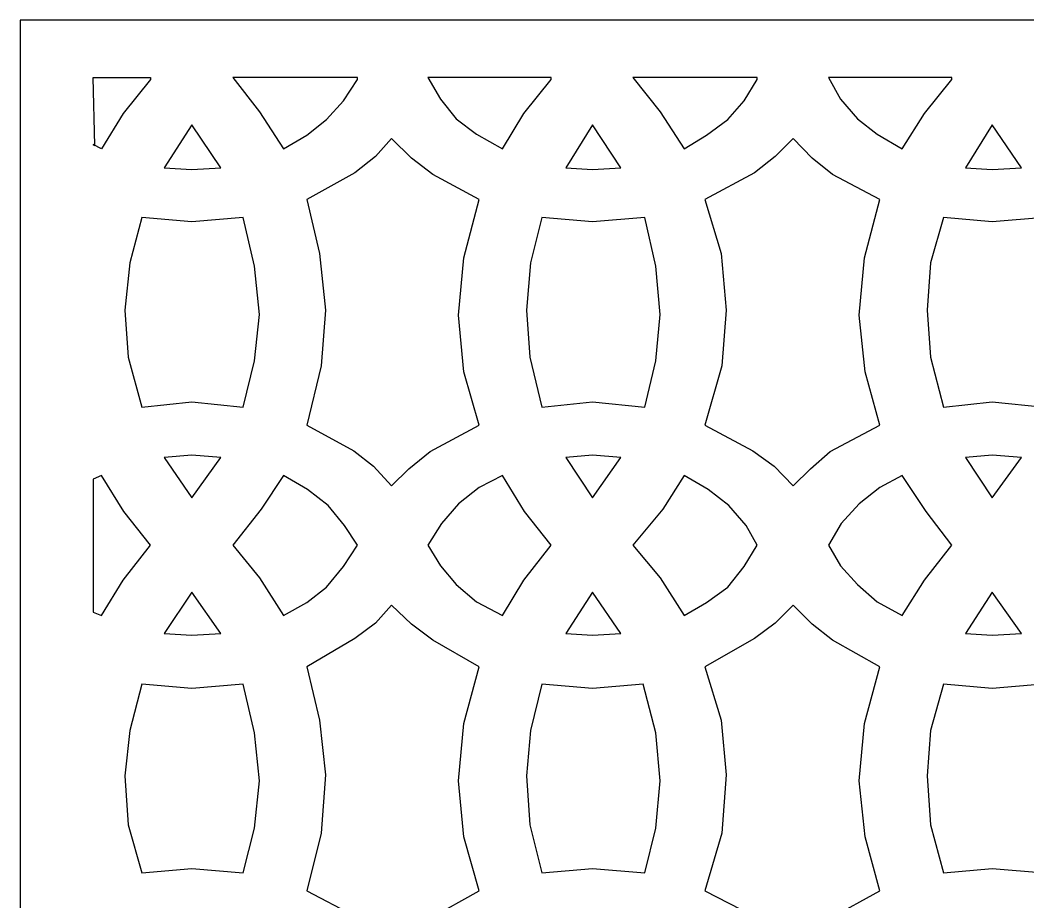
# Model space of a CAD drawing. Header units: centimetres. Extents: x -16.93 to -8.01, y 0.09 to 9.
# Drawn here: x -16.925 to -12.393, y 5.034 to 9.001 of the extents above; entities that cross this region are included whole.
import ezdxf

# ---------------------------------------------------------------- set-up
doc = ezdxf.new("R2010")
doc.units = ezdxf.units.CM
doc.header["$MEASUREMENT"] = 0
doc.layers.add('layer 1', color=7, linetype='Continuous')

msp = doc.modelspace()

# ---------------------------------------------------------------- linework, layer by layer
at = {"layer": 'layer 1', "color": 250}
for points, knots in [([(-16.92524, 9.00076), (-16.92524, 9.00076), (-8.00766, 9.00076), (-8.00766, 9.00076), (-8.00766, 9.00076), (-8.00766, 9.00076), (-8.00766, 0.08705), (-8.00766, 0.08705), (-8.00766, 0.08705), (-8.00766, 0.08705), (-16.92524, 0.08705), (-16.92524, 0.08705), (-16.92524, 0.08705), (-16.92524, 0.08705), (-16.92524, 9.00076), (-16.92524, 9.00076)], [0, 0, 0, 0, 0.2, 0.2, 0.2, 0.2, 0.4, 0.4, 0.4, 0.4, 0.6, 0.6, 0.6, 0.6, 1, 1, 1, 1]), ([(-16.59724, 8.44125), (-16.59724, 8.44125), (-16.55866, 8.42195), (-16.55866, 8.42195), (-16.55866, 8.42195), (-16.55866, 8.42195), (-16.46218, 8.58016), (-16.46218, 8.58016), (-16.46218, 8.58016), (-16.46218, 8.58016), (-16.33871, 8.73451), (-16.33871, 8.73451), (-16.33871, 8.73451), (-16.33871, 8.73451), (-16.33871, 8.74223), (-16.33871, 8.74223), (-16.33871, 8.74223), (-16.33871, 8.74223), (-16.59724, 8.74223), (-16.59724, 8.74223), (-16.59724, 8.74223), (-16.59724, 8.74223), (-16.58953, 8.43739), (-16.58953, 8.43739), (-16.58953, 8.43739), (-16.58953, 8.43739), (-16.59724, 8.44125), (-16.59724, 8.44125)], [0, 0, 0, 0, 0.125, 0.125, 0.125, 0.125, 0.25, 0.25, 0.25, 0.25, 0.375, 0.375, 0.375, 0.375, 0.5, 0.5, 0.5, 0.5, 0.625, 0.625, 0.625, 0.625, 0.75, 0.75, 0.75, 0.75, 1, 1, 1, 1]), ([(-15.40874, 8.74223), (-15.40874, 8.74223), (-15.40874, 8.73451), (-15.40874, 8.73451), (-15.40874, 8.73451), (-15.40874, 8.73451), (-15.47049, 8.63804), (-15.47049, 8.63804), (-15.47049, 8.63804), (-15.47049, 8.63804), (-15.54766, 8.55315), (-15.54766, 8.55315), (-15.54766, 8.55315), (-15.54766, 8.55315), (-15.63641, 8.4837), (-15.63641, 8.4837), (-15.63641, 8.4837), (-15.63641, 8.4837), (-15.7406, 8.42195), (-15.7406, 8.42195), (-15.7406, 8.42195), (-15.7406, 8.42195), (-15.84864, 8.58788), (-15.84864, 8.58788), (-15.84864, 8.58788), (-15.84864, 8.58788), (-15.96827, 8.74223), (-15.96827, 8.74223), (-15.96827, 8.74223), (-15.96827, 8.74223), (-15.96827, 8.74223), (-15.96827, 8.74223), (-15.96827, 8.74223), (-15.96827, 8.74223), (-15.40874, 8.74223), (-15.40874, 8.74223)], [0, 0, 0, 0, 0.1, 0.1, 0.1, 0.1, 0.2, 0.2, 0.2, 0.2, 0.3, 0.3, 0.3, 0.3, 0.4, 0.4, 0.4, 0.4, 0.5, 0.5, 0.5, 0.5, 0.6, 0.6, 0.6, 0.6, 0.7, 0.7, 0.7, 0.7, 0.8, 0.8, 0.8, 0.8, 1, 1, 1, 1]), ([(-14.53667, 8.74223), (-14.53667, 8.74223), (-14.53667, 8.73451), (-14.53667, 8.73451), (-14.53667, 8.73451), (-14.53667, 8.73451), (-14.66015, 8.58016), (-14.66015, 8.58016), (-14.66015, 8.58016), (-14.66015, 8.58016), (-14.75662, 8.42195), (-14.75662, 8.42195), (-14.75662, 8.42195), (-14.75662, 8.42195), (-14.87238, 8.48755), (-14.87238, 8.48755), (-14.87238, 8.48755), (-14.87238, 8.48755), (-14.96499, 8.55701), (-14.96499, 8.55701), (-14.96499, 8.55701), (-14.96499, 8.55701), (-15.03445, 8.64576), (-15.03445, 8.64576), (-15.03445, 8.64576), (-15.03445, 8.64576), (-15.09233, 8.74223), (-15.09233, 8.74223), (-15.09233, 8.74223), (-15.09233, 8.74223), (-15.09233, 8.74223), (-15.09233, 8.74223), (-15.09233, 8.74223), (-15.09233, 8.74223), (-14.53667, 8.74223), (-14.53667, 8.74223)], [0, 0, 0, 0, 0.1, 0.1, 0.1, 0.1, 0.2, 0.2, 0.2, 0.2, 0.3, 0.3, 0.3, 0.3, 0.4, 0.4, 0.4, 0.4, 0.5, 0.5, 0.5, 0.5, 0.6, 0.6, 0.6, 0.6, 0.7, 0.7, 0.7, 0.7, 0.8, 0.8, 0.8, 0.8, 1, 1, 1, 1]), ([(-13.61057, 8.74223), (-13.61057, 8.74223), (-13.61057, 8.73451), (-13.61057, 8.73451), (-13.61057, 8.73451), (-13.61057, 8.73451), (-13.66845, 8.63804), (-13.66845, 8.63804), (-13.66845, 8.63804), (-13.66845, 8.63804), (-13.74177, 8.55315), (-13.74177, 8.55315), (-13.74177, 8.55315), (-13.74177, 8.55315), (-13.83823, 8.4837), (-13.83823, 8.4837), (-13.83823, 8.4837), (-13.83823, 8.4837), (-13.93856, 8.42195), (-13.93856, 8.42195), (-13.93856, 8.42195), (-13.93856, 8.42195), (-14.04661, 8.58788), (-14.04661, 8.58788), (-14.04661, 8.58788), (-14.04661, 8.58788), (-14.17009, 8.74223), (-14.17009, 8.74223), (-14.17009, 8.74223), (-14.17009, 8.74223), (-14.17009, 8.74223), (-14.17009, 8.74223), (-14.17009, 8.74223), (-14.17009, 8.74223), (-13.61057, 8.74223), (-13.61057, 8.74223)], [0, 0, 0, 0, 0.1, 0.1, 0.1, 0.1, 0.2, 0.2, 0.2, 0.2, 0.3, 0.3, 0.3, 0.3, 0.4, 0.4, 0.4, 0.4, 0.5, 0.5, 0.5, 0.5, 0.6, 0.6, 0.6, 0.6, 0.7, 0.7, 0.7, 0.7, 0.8, 0.8, 0.8, 0.8, 1, 1, 1, 1]), ([(-12.73464, 8.74223), (-12.73464, 8.74223), (-12.73464, 8.73451), (-12.73464, 8.73451), (-12.73464, 8.73451), (-12.73464, 8.73451), (-12.85811, 8.58016), (-12.85811, 8.58016), (-12.85811, 8.58016), (-12.85811, 8.58016), (-12.95844, 8.42195), (-12.95844, 8.42195), (-12.95844, 8.42195), (-12.95844, 8.42195), (-13.07034, 8.48755), (-13.07034, 8.48755), (-13.07034, 8.48755), (-13.07034, 8.48755), (-13.1591, 8.55701), (-13.1591, 8.55701), (-13.1591, 8.55701), (-13.1591, 8.55701), (-13.23627, 8.64576), (-13.23627, 8.64576), (-13.23627, 8.64576), (-13.23627, 8.64576), (-13.29029, 8.74223), (-13.29029, 8.74223), (-13.29029, 8.74223), (-13.29029, 8.74223), (-13.29029, 8.74223), (-13.29029, 8.74223), (-13.29029, 8.74223), (-13.29029, 8.74223), (-12.73464, 8.74223), (-12.73464, 8.74223)], [0, 0, 0, 0, 0.1, 0.1, 0.1, 0.1, 0.2, 0.2, 0.2, 0.2, 0.3, 0.3, 0.3, 0.3, 0.4, 0.4, 0.4, 0.4, 0.5, 0.5, 0.5, 0.5, 0.6, 0.6, 0.6, 0.6, 0.7, 0.7, 0.7, 0.7, 0.8, 0.8, 0.8, 0.8, 1, 1, 1, 1]), ([(-16.15349, 8.53), (-16.15349, 8.53), (-16.02229, 8.33706), (-16.02229, 8.33706), (-16.02229, 8.33706), (-16.02229, 8.33706), (-16.15349, 8.32934), (-16.15349, 8.32934), (-16.15349, 8.32934), (-16.15349, 8.32934), (-16.27696, 8.33706), (-16.27696, 8.33706), (-16.27696, 8.33706), (-16.27696, 8.33706), (-16.15349, 8.53), (-16.15349, 8.53)], [0, 0, 0, 0, 0.2, 0.2, 0.2, 0.2, 0.4, 0.4, 0.4, 0.4, 0.6, 0.6, 0.6, 0.6, 1, 1, 1, 1]), ([(-14.35145, 8.53), (-14.35145, 8.53), (-14.22411, 8.33706), (-14.22411, 8.33706), (-14.22411, 8.33706), (-14.22411, 8.33706), (-14.35145, 8.32934), (-14.35145, 8.32934), (-14.35145, 8.32934), (-14.35145, 8.32934), (-14.47107, 8.33706), (-14.47107, 8.33706), (-14.47107, 8.33706), (-14.47107, 8.33706), (-14.35145, 8.53), (-14.35145, 8.53)], [0, 0, 0, 0, 0.2, 0.2, 0.2, 0.2, 0.4, 0.4, 0.4, 0.4, 0.6, 0.6, 0.6, 0.6, 1, 1, 1, 1]), ([(-12.55327, 8.53), (-12.55327, 8.53), (-12.42207, 8.33706), (-12.42207, 8.33706), (-12.42207, 8.33706), (-12.42207, 8.33706), (-12.55327, 8.32934), (-12.55327, 8.32934), (-12.55327, 8.32934), (-12.55327, 8.32934), (-12.67289, 8.33706), (-12.67289, 8.33706), (-12.67289, 8.33706), (-12.67289, 8.33706), (-12.55327, 8.53), (-12.55327, 8.53)], [0, 0, 0, 0, 0.2, 0.2, 0.2, 0.2, 0.4, 0.4, 0.4, 0.4, 0.6, 0.6, 0.6, 0.6, 1, 1, 1, 1]), ([(-15.2544, 6.90546), (-15.2544, 6.90546), (-15.33543, 6.99422), (-15.33543, 6.99422), (-15.33543, 6.99422), (-15.33543, 6.99422), (-15.42418, 7.06369), (-15.42418, 7.06369), (-15.42418, 7.06369), (-15.42418, 7.06369), (-15.63641, 7.17943), (-15.63641, 7.17943), (-15.63641, 7.17943), (-15.63641, 7.17943), (-15.57082, 7.44569), (-15.57082, 7.44569), (-15.57082, 7.44569), (-15.57082, 7.44569), (-15.55152, 7.6965), (-15.55152, 7.6965), (-15.55152, 7.6965), (-15.55152, 7.6965), (-15.57853, 7.95118), (-15.57853, 7.95118), (-15.57853, 7.95118), (-15.57853, 7.95118), (-15.63641, 8.19429), (-15.63641, 8.19429), (-15.63641, 8.19429), (-15.63641, 8.19429), (-15.42032, 8.3139), (-15.42032, 8.3139), (-15.42032, 8.3139), (-15.42032, 8.3139), (-15.32771, 8.38722), (-15.32771, 8.38722), (-15.32771, 8.38722), (-15.32771, 8.38722), (-15.2544, 8.46826), (-15.2544, 8.46826), (-15.2544, 8.46826), (-15.2544, 8.46826), (-15.16565, 8.37951), (-15.16565, 8.37951), (-15.16565, 8.37951), (-15.16565, 8.37951), (-15.06918, 8.30619), (-15.06918, 8.30619), (-15.06918, 8.30619), (-15.06918, 8.30619), (-14.8608, 8.19429), (-14.8608, 8.19429), (-14.8608, 8.19429), (-14.8608, 8.19429), (-14.93026, 7.93189), (-14.93026, 7.93189), (-14.93026, 7.93189), (-14.93026, 7.93189), (-14.95342, 7.67336), (-14.95342, 7.67336), (-14.95342, 7.67336), (-14.95342, 7.67336), (-14.93026, 7.41868), (-14.93026, 7.41868), (-14.93026, 7.41868), (-14.93026, 7.41868), (-14.8608, 7.17943), (-14.8608, 7.17943), (-14.8608, 7.17943), (-14.8608, 7.17943), (-15.08075, 7.05982), (-15.08075, 7.05982), (-15.08075, 7.05982), (-15.08075, 7.05982), (-15.17722, 6.98264), (-15.17722, 6.98264), (-15.17722, 6.98264), (-15.17722, 6.98264), (-15.2544, 6.90546), (-15.2544, 6.90546)], [0, 0, 0, 0, 0.047619, 0.047619, 0.047619, 0.047619, 0.0952381, 0.0952381, 0.0952381, 0.0952381, 0.1428571, 0.1428571, 0.1428571, 0.1428571, 0.1904762, 0.1904762, 0.1904762, 0.1904762, 0.2380952, 0.2380952, 0.2380952, 0.2380952, 0.2857143, 0.2857143, 0.2857143, 0.2857143, 0.3333333, 0.3333333, 0.3333333, 0.3333333, 0.3809524, 0.3809524, 0.3809524, 0.3809524, 0.4285714, 0.4285714, 0.4285714, 0.4285714, 0.4761905, 0.4761905, 0.4761905, 0.4761905, 0.5238095, 0.5238095, 0.5238095, 0.5238095, 0.5714286, 0.5714286, 0.5714286, 0.5714286, 0.6190476, 0.6190476, 0.6190476, 0.6190476, 0.6666667, 0.6666667, 0.6666667, 0.6666667, 0.7142857, 0.7142857, 0.7142857, 0.7142857, 0.7619048, 0.7619048, 0.7619048, 0.7619048, 0.8095238, 0.8095238, 0.8095238, 0.8095238, 0.8571429, 0.8571429, 0.8571429, 0.8571429, 0.9047619, 0.9047619, 0.9047619, 0.9047619, 1, 1, 1, 1]), ([(-13.4485, 6.90546), (-13.4485, 6.90546), (-13.5334, 6.99422), (-13.5334, 6.99422), (-13.5334, 6.99422), (-13.5334, 6.99422), (-13.62986, 7.06369), (-13.62986, 7.06369), (-13.62986, 7.06369), (-13.62986, 7.06369), (-13.84595, 7.17943), (-13.84595, 7.17943), (-13.84595, 7.17943), (-13.84595, 7.17943), (-13.76878, 7.44569), (-13.76878, 7.44569), (-13.76878, 7.44569), (-13.76878, 7.44569), (-13.74949, 7.6965), (-13.74949, 7.6965), (-13.74949, 7.6965), (-13.74949, 7.6965), (-13.77264, 7.95118), (-13.77264, 7.95118), (-13.77264, 7.95118), (-13.77264, 7.95118), (-13.84595, 8.19429), (-13.84595, 8.19429), (-13.84595, 8.19429), (-13.84595, 8.19429), (-13.62214, 8.3139), (-13.62214, 8.3139), (-13.62214, 8.3139), (-13.62214, 8.3139), (-13.52954, 8.38722), (-13.52954, 8.38722), (-13.52954, 8.38722), (-13.52954, 8.38722), (-13.4485, 8.46826), (-13.4485, 8.46826), (-13.4485, 8.46826), (-13.4485, 8.46826), (-13.36361, 8.37951), (-13.36361, 8.37951), (-13.36361, 8.37951), (-13.36361, 8.37951), (-13.271, 8.30619), (-13.271, 8.30619), (-13.271, 8.30619), (-13.271, 8.30619), (-13.05877, 8.19429), (-13.05877, 8.19429), (-13.05877, 8.19429), (-13.05877, 8.19429), (-13.12823, 7.93189), (-13.12823, 7.93189), (-13.12823, 7.93189), (-13.12823, 7.93189), (-13.15138, 7.67336), (-13.15138, 7.67336), (-13.15138, 7.67336), (-13.15138, 7.67336), (-13.12437, 7.41868), (-13.12437, 7.41868), (-13.12437, 7.41868), (-13.12437, 7.41868), (-13.05877, 7.17943), (-13.05877, 7.17943), (-13.05877, 7.17943), (-13.05877, 7.17943), (-13.28258, 7.05982), (-13.28258, 7.05982), (-13.28258, 7.05982), (-13.28258, 7.05982), (-13.37133, 6.98264), (-13.37133, 6.98264), (-13.37133, 6.98264), (-13.37133, 6.98264), (-13.4485, 6.90546), (-13.4485, 6.90546)], [0, 0, 0, 0, 0.047619, 0.047619, 0.047619, 0.047619, 0.0952381, 0.0952381, 0.0952381, 0.0952381, 0.1428571, 0.1428571, 0.1428571, 0.1428571, 0.1904762, 0.1904762, 0.1904762, 0.1904762, 0.2380952, 0.2380952, 0.2380952, 0.2380952, 0.2857143, 0.2857143, 0.2857143, 0.2857143, 0.3333333, 0.3333333, 0.3333333, 0.3333333, 0.3809524, 0.3809524, 0.3809524, 0.3809524, 0.4285714, 0.4285714, 0.4285714, 0.4285714, 0.4761905, 0.4761905, 0.4761905, 0.4761905, 0.5238095, 0.5238095, 0.5238095, 0.5238095, 0.5714286, 0.5714286, 0.5714286, 0.5714286, 0.6190476, 0.6190476, 0.6190476, 0.6190476, 0.6666667, 0.6666667, 0.6666667, 0.6666667, 0.7142857, 0.7142857, 0.7142857, 0.7142857, 0.7619048, 0.7619048, 0.7619048, 0.7619048, 0.8095238, 0.8095238, 0.8095238, 0.8095238, 0.8571429, 0.8571429, 0.8571429, 0.8571429, 0.9047619, 0.9047619, 0.9047619, 0.9047619, 1, 1, 1, 1]), ([(-16.15349, 7.28362), (-16.15349, 7.28362), (-16.3773, 7.26047), (-16.3773, 7.26047), (-16.3773, 7.26047), (-16.3773, 7.26047), (-16.43903, 7.48427), (-16.43903, 7.48427), (-16.43903, 7.48427), (-16.43903, 7.48427), (-16.45447, 7.6965), (-16.45447, 7.6965), (-16.45447, 7.6965), (-16.45447, 7.6965), (-16.43131, 7.90874), (-16.43131, 7.90874), (-16.43131, 7.90874), (-16.43131, 7.90874), (-16.3773, 8.11325), (-16.3773, 8.11325), (-16.3773, 8.11325), (-16.3773, 8.11325), (-16.15349, 8.09396), (-16.15349, 8.09396), (-16.15349, 8.09396), (-16.15349, 8.09396), (-15.92196, 8.11325), (-15.92196, 8.11325), (-15.92196, 8.11325), (-15.92196, 8.11325), (-15.8718, 7.8933), (-15.8718, 7.8933), (-15.8718, 7.8933), (-15.8718, 7.8933), (-15.84864, 7.67722), (-15.84864, 7.67722), (-15.84864, 7.67722), (-15.84864, 7.67722), (-15.8718, 7.46884), (-15.8718, 7.46884), (-15.8718, 7.46884), (-15.8718, 7.46884), (-15.92196, 7.26047), (-15.92196, 7.26047), (-15.92196, 7.26047), (-15.92196, 7.26047), (-16.15349, 7.28362), (-16.15349, 7.28362)], [0, 0, 0, 0, 0.0769231, 0.0769231, 0.0769231, 0.0769231, 0.1538462, 0.1538462, 0.1538462, 0.1538462, 0.2307692, 0.2307692, 0.2307692, 0.2307692, 0.3076923, 0.3076923, 0.3076923, 0.3076923, 0.3846154, 0.3846154, 0.3846154, 0.3846154, 0.4615385, 0.4615385, 0.4615385, 0.4615385, 0.5384615, 0.5384615, 0.5384615, 0.5384615, 0.6153846, 0.6153846, 0.6153846, 0.6153846, 0.6923077, 0.6923077, 0.6923077, 0.6923077, 0.7692308, 0.7692308, 0.7692308, 0.7692308, 0.8461538, 0.8461538, 0.8461538, 0.8461538, 1, 1, 1, 1]), ([(-14.35145, 7.28362), (-14.35145, 7.28362), (-14.57912, 7.26047), (-14.57912, 7.26047), (-14.57912, 7.26047), (-14.57912, 7.26047), (-14.63314, 7.48427), (-14.63314, 7.48427), (-14.63314, 7.48427), (-14.63314, 7.48427), (-14.64857, 7.6965), (-14.64857, 7.6965), (-14.64857, 7.6965), (-14.64857, 7.6965), (-14.62928, 7.90874), (-14.62928, 7.90874), (-14.62928, 7.90874), (-14.62928, 7.90874), (-14.57912, 8.11325), (-14.57912, 8.11325), (-14.57912, 8.11325), (-14.57912, 8.11325), (-14.35145, 8.09396), (-14.35145, 8.09396), (-14.35145, 8.09396), (-14.35145, 8.09396), (-14.11607, 8.11325), (-14.11607, 8.11325), (-14.11607, 8.11325), (-14.11607, 8.11325), (-14.0659, 7.8933), (-14.0659, 7.8933), (-14.0659, 7.8933), (-14.0659, 7.8933), (-14.04661, 7.67722), (-14.04661, 7.67722), (-14.04661, 7.67722), (-14.04661, 7.67722), (-14.0659, 7.46884), (-14.0659, 7.46884), (-14.0659, 7.46884), (-14.0659, 7.46884), (-14.11607, 7.26047), (-14.11607, 7.26047), (-14.11607, 7.26047), (-14.11607, 7.26047), (-14.35145, 7.28362), (-14.35145, 7.28362)], [0, 0, 0, 0, 0.0769231, 0.0769231, 0.0769231, 0.0769231, 0.1538462, 0.1538462, 0.1538462, 0.1538462, 0.2307692, 0.2307692, 0.2307692, 0.2307692, 0.3076923, 0.3076923, 0.3076923, 0.3076923, 0.3846154, 0.3846154, 0.3846154, 0.3846154, 0.4615385, 0.4615385, 0.4615385, 0.4615385, 0.5384615, 0.5384615, 0.5384615, 0.5384615, 0.6153846, 0.6153846, 0.6153846, 0.6153846, 0.6923077, 0.6923077, 0.6923077, 0.6923077, 0.7692308, 0.7692308, 0.7692308, 0.7692308, 0.8461538, 0.8461538, 0.8461538, 0.8461538, 1, 1, 1, 1]), ([(-12.55327, 7.28362), (-12.55327, 7.28362), (-12.77322, 7.26047), (-12.77322, 7.26047), (-12.77322, 7.26047), (-12.77322, 7.26047), (-12.8311, 7.48427), (-12.8311, 7.48427), (-12.8311, 7.48427), (-12.8311, 7.48427), (-12.84654, 7.6965), (-12.84654, 7.6965), (-12.84654, 7.6965), (-12.84654, 7.6965), (-12.8311, 7.90874), (-12.8311, 7.90874), (-12.8311, 7.90874), (-12.8311, 7.90874), (-12.77322, 8.11325), (-12.77322, 8.11325), (-12.77322, 8.11325), (-12.77322, 8.11325), (-12.55327, 8.09396), (-12.55327, 8.09396), (-12.55327, 8.09396), (-12.55327, 8.09396), (-12.31789, 8.11325), (-12.31789, 8.11325), (-12.31789, 8.11325), (-12.31789, 8.11325), (-12.26772, 7.8933), (-12.26772, 7.8933), (-12.26772, 7.8933), (-12.26772, 7.8933), (-12.24843, 7.67722), (-12.24843, 7.67722), (-12.24843, 7.67722), (-12.24843, 7.67722), (-12.26772, 7.46884), (-12.26772, 7.46884), (-12.26772, 7.46884), (-12.26772, 7.46884), (-12.31789, 7.26047), (-12.31789, 7.26047), (-12.31789, 7.26047), (-12.31789, 7.26047), (-12.55327, 7.28362), (-12.55327, 7.28362)], [0, 0, 0, 0, 0.0769231, 0.0769231, 0.0769231, 0.0769231, 0.1538462, 0.1538462, 0.1538462, 0.1538462, 0.2307692, 0.2307692, 0.2307692, 0.2307692, 0.3076923, 0.3076923, 0.3076923, 0.3076923, 0.3846154, 0.3846154, 0.3846154, 0.3846154, 0.4615385, 0.4615385, 0.4615385, 0.4615385, 0.5384615, 0.5384615, 0.5384615, 0.5384615, 0.6153846, 0.6153846, 0.6153846, 0.6153846, 0.6923077, 0.6923077, 0.6923077, 0.6923077, 0.7692308, 0.7692308, 0.7692308, 0.7692308, 0.8461538, 0.8461538, 0.8461538, 0.8461538, 1, 1, 1, 1]), ([(-16.15349, 6.85144), (-16.15349, 6.85144), (-16.27696, 7.0328), (-16.27696, 7.0328), (-16.27696, 7.0328), (-16.27696, 7.0328), (-16.15349, 7.04438), (-16.15349, 7.04438), (-16.15349, 7.04438), (-16.15349, 7.04438), (-16.02229, 7.0328), (-16.02229, 7.0328), (-16.02229, 7.0328), (-16.02229, 7.0328), (-16.15349, 6.85144), (-16.15349, 6.85144)], [0, 0, 0, 0, 0.2, 0.2, 0.2, 0.2, 0.4, 0.4, 0.4, 0.4, 0.6, 0.6, 0.6, 0.6, 1, 1, 1, 1]), ([(-14.35145, 6.85144), (-14.35145, 6.85144), (-14.47107, 7.0328), (-14.47107, 7.0328), (-14.47107, 7.0328), (-14.47107, 7.0328), (-14.35145, 7.04438), (-14.35145, 7.04438), (-14.35145, 7.04438), (-14.35145, 7.04438), (-14.22411, 7.0328), (-14.22411, 7.0328), (-14.22411, 7.0328), (-14.22411, 7.0328), (-14.35145, 6.85144), (-14.35145, 6.85144)], [0, 0, 0, 0, 0.2, 0.2, 0.2, 0.2, 0.4, 0.4, 0.4, 0.4, 0.6, 0.6, 0.6, 0.6, 1, 1, 1, 1]), ([(-12.55327, 6.85144), (-12.55327, 6.85144), (-12.67289, 7.0328), (-12.67289, 7.0328), (-12.67289, 7.0328), (-12.67289, 7.0328), (-12.55327, 7.04438), (-12.55327, 7.04438), (-12.55327, 7.04438), (-12.55327, 7.04438), (-12.42207, 7.0328), (-12.42207, 7.0328), (-12.42207, 7.0328), (-12.42207, 7.0328), (-12.55327, 6.85144), (-12.55327, 6.85144)], [0, 0, 0, 0, 0.2, 0.2, 0.2, 0.2, 0.4, 0.4, 0.4, 0.4, 0.6, 0.6, 0.6, 0.6, 1, 1, 1, 1]), ([(-16.59724, 6.93633), (-16.59724, 6.93633), (-16.55866, 6.95177), (-16.55866, 6.95177), (-16.55866, 6.95177), (-16.55866, 6.95177), (-16.45833, 6.7897), (-16.45833, 6.7897), (-16.45833, 6.7897), (-16.45833, 6.7897), (-16.33871, 6.63921), (-16.33871, 6.63921), (-16.33871, 6.63921), (-16.33871, 6.63921), (-16.46218, 6.481), (-16.46218, 6.481), (-16.46218, 6.481), (-16.46218, 6.481), (-16.55866, 6.32279), (-16.55866, 6.32279), (-16.55866, 6.32279), (-16.55866, 6.32279), (-16.59724, 6.33823), (-16.59724, 6.33823), (-16.59724, 6.33823), (-16.59724, 6.33823), (-16.59724, 6.93633), (-16.59724, 6.93633)], [0, 0, 0, 0, 0.125, 0.125, 0.125, 0.125, 0.25, 0.25, 0.25, 0.25, 0.375, 0.375, 0.375, 0.375, 0.5, 0.5, 0.5, 0.5, 0.625, 0.625, 0.625, 0.625, 0.75, 0.75, 0.75, 0.75, 1, 1, 1, 1]), ([(-15.96827, 6.63921), (-15.96827, 6.63921), (-15.84093, 6.80128), (-15.84093, 6.80128), (-15.84093, 6.80128), (-15.84093, 6.80128), (-15.7406, 6.95177), (-15.7406, 6.95177), (-15.7406, 6.95177), (-15.7406, 6.95177), (-15.63255, 6.89003), (-15.63255, 6.89003), (-15.63255, 6.89003), (-15.63255, 6.89003), (-15.53995, 6.81671), (-15.53995, 6.81671), (-15.53995, 6.81671), (-15.53995, 6.81671), (-15.46663, 6.72796), (-15.46663, 6.72796), (-15.46663, 6.72796), (-15.46663, 6.72796), (-15.40874, 6.63921), (-15.40874, 6.63921), (-15.40874, 6.63921), (-15.40874, 6.63921), (-15.47049, 6.54274), (-15.47049, 6.54274), (-15.47049, 6.54274), (-15.47049, 6.54274), (-15.54766, 6.45013), (-15.54766, 6.45013), (-15.54766, 6.45013), (-15.54766, 6.45013), (-15.63641, 6.38067), (-15.63641, 6.38067), (-15.63641, 6.38067), (-15.63641, 6.38067), (-15.7406, 6.32279), (-15.7406, 6.32279), (-15.7406, 6.32279), (-15.7406, 6.32279), (-15.84864, 6.49257), (-15.84864, 6.49257), (-15.84864, 6.49257), (-15.84864, 6.49257), (-15.96827, 6.63921), (-15.96827, 6.63921)], [0, 0, 0, 0, 0.0769231, 0.0769231, 0.0769231, 0.0769231, 0.1538462, 0.1538462, 0.1538462, 0.1538462, 0.2307692, 0.2307692, 0.2307692, 0.2307692, 0.3076923, 0.3076923, 0.3076923, 0.3076923, 0.3846154, 0.3846154, 0.3846154, 0.3846154, 0.4615385, 0.4615385, 0.4615385, 0.4615385, 0.5384615, 0.5384615, 0.5384615, 0.5384615, 0.6153846, 0.6153846, 0.6153846, 0.6153846, 0.6923077, 0.6923077, 0.6923077, 0.6923077, 0.7692308, 0.7692308, 0.7692308, 0.7692308, 0.8461538, 0.8461538, 0.8461538, 0.8461538, 1, 1, 1, 1]), ([(-14.53667, 6.63921), (-14.53667, 6.63921), (-14.66015, 6.481), (-14.66015, 6.481), (-14.66015, 6.481), (-14.66015, 6.481), (-14.75662, 6.32279), (-14.75662, 6.32279), (-14.75662, 6.32279), (-14.75662, 6.32279), (-14.87238, 6.38453), (-14.87238, 6.38453), (-14.87238, 6.38453), (-14.87238, 6.38453), (-14.96499, 6.46171), (-14.96499, 6.46171), (-14.96499, 6.46171), (-14.96499, 6.46171), (-15.03445, 6.5466), (-15.03445, 6.5466), (-15.03445, 6.5466), (-15.03445, 6.5466), (-15.09233, 6.63921), (-15.09233, 6.63921), (-15.09233, 6.63921), (-15.09233, 6.63921), (-15.03059, 6.73568), (-15.03059, 6.73568), (-15.03059, 6.73568), (-15.03059, 6.73568), (-14.95342, 6.82443), (-14.95342, 6.82443), (-14.95342, 6.82443), (-14.95342, 6.82443), (-14.8608, 6.89774), (-14.8608, 6.89774), (-14.8608, 6.89774), (-14.8608, 6.89774), (-14.75662, 6.95177), (-14.75662, 6.95177), (-14.75662, 6.95177), (-14.75662, 6.95177), (-14.65629, 6.7897), (-14.65629, 6.7897), (-14.65629, 6.7897), (-14.65629, 6.7897), (-14.53667, 6.63921), (-14.53667, 6.63921)], [0, 0, 0, 0, 0.0769231, 0.0769231, 0.0769231, 0.0769231, 0.1538462, 0.1538462, 0.1538462, 0.1538462, 0.2307692, 0.2307692, 0.2307692, 0.2307692, 0.3076923, 0.3076923, 0.3076923, 0.3076923, 0.3846154, 0.3846154, 0.3846154, 0.3846154, 0.4615385, 0.4615385, 0.4615385, 0.4615385, 0.5384615, 0.5384615, 0.5384615, 0.5384615, 0.6153846, 0.6153846, 0.6153846, 0.6153846, 0.6923077, 0.6923077, 0.6923077, 0.6923077, 0.7692308, 0.7692308, 0.7692308, 0.7692308, 0.8461538, 0.8461538, 0.8461538, 0.8461538, 1, 1, 1, 1]), ([(-14.17009, 6.63921), (-14.17009, 6.63921), (-14.03503, 6.80128), (-14.03503, 6.80128), (-14.03503, 6.80128), (-14.03503, 6.80128), (-13.93856, 6.95177), (-13.93856, 6.95177), (-13.93856, 6.95177), (-13.93856, 6.95177), (-13.83052, 6.89003), (-13.83052, 6.89003), (-13.83052, 6.89003), (-13.83052, 6.89003), (-13.73791, 6.81671), (-13.73791, 6.81671), (-13.73791, 6.81671), (-13.73791, 6.81671), (-13.66073, 6.72796), (-13.66073, 6.72796), (-13.66073, 6.72796), (-13.66073, 6.72796), (-13.61057, 6.63921), (-13.61057, 6.63921), (-13.61057, 6.63921), (-13.61057, 6.63921), (-13.66845, 6.54274), (-13.66845, 6.54274), (-13.66845, 6.54274), (-13.66845, 6.54274), (-13.74177, 6.45013), (-13.74177, 6.45013), (-13.74177, 6.45013), (-13.74177, 6.45013), (-13.83823, 6.38067), (-13.83823, 6.38067), (-13.83823, 6.38067), (-13.83823, 6.38067), (-13.93856, 6.32279), (-13.93856, 6.32279), (-13.93856, 6.32279), (-13.93856, 6.32279), (-14.04661, 6.49257), (-14.04661, 6.49257), (-14.04661, 6.49257), (-14.04661, 6.49257), (-14.17009, 6.63921), (-14.17009, 6.63921)], [0, 0, 0, 0, 0.0769231, 0.0769231, 0.0769231, 0.0769231, 0.1538462, 0.1538462, 0.1538462, 0.1538462, 0.2307692, 0.2307692, 0.2307692, 0.2307692, 0.3076923, 0.3076923, 0.3076923, 0.3076923, 0.3846154, 0.3846154, 0.3846154, 0.3846154, 0.4615385, 0.4615385, 0.4615385, 0.4615385, 0.5384615, 0.5384615, 0.5384615, 0.5384615, 0.6153846, 0.6153846, 0.6153846, 0.6153846, 0.6923077, 0.6923077, 0.6923077, 0.6923077, 0.7692308, 0.7692308, 0.7692308, 0.7692308, 0.8461538, 0.8461538, 0.8461538, 0.8461538, 1, 1, 1, 1]), ([(-12.73464, 6.63921), (-12.73464, 6.63921), (-12.85811, 6.481), (-12.85811, 6.481), (-12.85811, 6.481), (-12.85811, 6.481), (-12.95844, 6.32279), (-12.95844, 6.32279), (-12.95844, 6.32279), (-12.95844, 6.32279), (-13.07034, 6.38453), (-13.07034, 6.38453), (-13.07034, 6.38453), (-13.07034, 6.38453), (-13.1591, 6.46171), (-13.1591, 6.46171), (-13.1591, 6.46171), (-13.1591, 6.46171), (-13.23627, 6.5466), (-13.23627, 6.5466), (-13.23627, 6.5466), (-13.23627, 6.5466), (-13.29029, 6.63921), (-13.29029, 6.63921), (-13.29029, 6.63921), (-13.29029, 6.63921), (-13.23241, 6.73568), (-13.23241, 6.73568), (-13.23241, 6.73568), (-13.23241, 6.73568), (-13.15138, 6.82443), (-13.15138, 6.82443), (-13.15138, 6.82443), (-13.15138, 6.82443), (-13.05877, 6.89774), (-13.05877, 6.89774), (-13.05877, 6.89774), (-13.05877, 6.89774), (-12.95844, 6.95177), (-12.95844, 6.95177), (-12.95844, 6.95177), (-12.95844, 6.95177), (-12.85039, 6.7897), (-12.85039, 6.7897), (-12.85039, 6.7897), (-12.85039, 6.7897), (-12.73464, 6.63921), (-12.73464, 6.63921)], [0, 0, 0, 0, 0.0769231, 0.0769231, 0.0769231, 0.0769231, 0.1538462, 0.1538462, 0.1538462, 0.1538462, 0.2307692, 0.2307692, 0.2307692, 0.2307692, 0.3076923, 0.3076923, 0.3076923, 0.3076923, 0.3846154, 0.3846154, 0.3846154, 0.3846154, 0.4615385, 0.4615385, 0.4615385, 0.4615385, 0.5384615, 0.5384615, 0.5384615, 0.5384615, 0.6153846, 0.6153846, 0.6153846, 0.6153846, 0.6923077, 0.6923077, 0.6923077, 0.6923077, 0.7692308, 0.7692308, 0.7692308, 0.7692308, 0.8461538, 0.8461538, 0.8461538, 0.8461538, 1, 1, 1, 1]), ([(-16.15349, 6.42698), (-16.15349, 6.42698), (-16.02229, 6.24176), (-16.02229, 6.24176), (-16.02229, 6.24176), (-16.02229, 6.24176), (-16.15349, 6.23404), (-16.15349, 6.23404), (-16.15349, 6.23404), (-16.15349, 6.23404), (-16.27696, 6.24176), (-16.27696, 6.24176), (-16.27696, 6.24176), (-16.27696, 6.24176), (-16.15349, 6.42698), (-16.15349, 6.42698)], [0, 0, 0, 0, 0.2, 0.2, 0.2, 0.2, 0.4, 0.4, 0.4, 0.4, 0.6, 0.6, 0.6, 0.6, 1, 1, 1, 1]), ([(-14.35145, 6.42698), (-14.35145, 6.42698), (-14.22411, 6.24176), (-14.22411, 6.24176), (-14.22411, 6.24176), (-14.22411, 6.24176), (-14.35145, 6.23404), (-14.35145, 6.23404), (-14.35145, 6.23404), (-14.35145, 6.23404), (-14.47107, 6.24176), (-14.47107, 6.24176), (-14.47107, 6.24176), (-14.47107, 6.24176), (-14.35145, 6.42698), (-14.35145, 6.42698)], [0, 0, 0, 0, 0.2, 0.2, 0.2, 0.2, 0.4, 0.4, 0.4, 0.4, 0.6, 0.6, 0.6, 0.6, 1, 1, 1, 1]), ([(-12.55327, 6.42698), (-12.55327, 6.42698), (-12.42207, 6.24176), (-12.42207, 6.24176), (-12.42207, 6.24176), (-12.42207, 6.24176), (-12.55327, 6.23404), (-12.55327, 6.23404), (-12.55327, 6.23404), (-12.55327, 6.23404), (-12.67289, 6.24176), (-12.67289, 6.24176), (-12.67289, 6.24176), (-12.67289, 6.24176), (-12.55327, 6.42698), (-12.55327, 6.42698)], [0, 0, 0, 0, 0.2, 0.2, 0.2, 0.2, 0.4, 0.4, 0.4, 0.4, 0.6, 0.6, 0.6, 0.6, 1, 1, 1, 1]), ([(-15.2544, 4.80245), (-15.2544, 4.80245), (-15.33543, 4.89505), (-15.33543, 4.89505), (-15.33543, 4.89505), (-15.33543, 4.89505), (-15.42418, 4.97223), (-15.42418, 4.97223), (-15.42418, 4.97223), (-15.42418, 4.97223), (-15.63641, 5.08413), (-15.63641, 5.08413), (-15.63641, 5.08413), (-15.63641, 5.08413), (-15.57082, 5.34267), (-15.57082, 5.34267), (-15.57082, 5.34267), (-15.57082, 5.34267), (-15.55152, 5.60507), (-15.55152, 5.60507), (-15.55152, 5.60507), (-15.55152, 5.60507), (-15.57853, 5.85203), (-15.57853, 5.85203), (-15.57853, 5.85203), (-15.57853, 5.85203), (-15.63641, 6.09126), (-15.63641, 6.09126), (-15.63641, 6.09126), (-15.63641, 6.09126), (-15.42032, 6.21861), (-15.42032, 6.21861), (-15.42032, 6.21861), (-15.42032, 6.21861), (-15.32771, 6.28806), (-15.32771, 6.28806), (-15.32771, 6.28806), (-15.32771, 6.28806), (-15.2544, 6.3691), (-15.2544, 6.3691), (-15.2544, 6.3691), (-15.2544, 6.3691), (-15.16565, 6.2842), (-15.16565, 6.2842), (-15.16565, 6.2842), (-15.16565, 6.2842), (-15.06918, 6.21089), (-15.06918, 6.21089), (-15.06918, 6.21089), (-15.06918, 6.21089), (-14.8608, 6.09126), (-14.8608, 6.09126), (-14.8608, 6.09126), (-14.8608, 6.09126), (-14.93026, 5.83659), (-14.93026, 5.83659), (-14.93026, 5.83659), (-14.93026, 5.83659), (-14.95342, 5.57805), (-14.95342, 5.57805), (-14.95342, 5.57805), (-14.95342, 5.57805), (-14.93026, 5.32723), (-14.93026, 5.32723), (-14.93026, 5.32723), (-14.93026, 5.32723), (-14.8608, 5.08413), (-14.8608, 5.08413), (-14.8608, 5.08413), (-14.8608, 5.08413), (-15.08075, 4.96065), (-15.08075, 4.96065), (-15.08075, 4.96065), (-15.08075, 4.96065), (-15.17722, 4.89119), (-15.17722, 4.89119), (-15.17722, 4.89119), (-15.17722, 4.89119), (-15.2544, 4.80245), (-15.2544, 4.80245)], [0, 0, 0, 0, 0.047619, 0.047619, 0.047619, 0.047619, 0.0952381, 0.0952381, 0.0952381, 0.0952381, 0.1428571, 0.1428571, 0.1428571, 0.1428571, 0.1904762, 0.1904762, 0.1904762, 0.1904762, 0.2380952, 0.2380952, 0.2380952, 0.2380952, 0.2857143, 0.2857143, 0.2857143, 0.2857143, 0.3333333, 0.3333333, 0.3333333, 0.3333333, 0.3809524, 0.3809524, 0.3809524, 0.3809524, 0.4285714, 0.4285714, 0.4285714, 0.4285714, 0.4761905, 0.4761905, 0.4761905, 0.4761905, 0.5238095, 0.5238095, 0.5238095, 0.5238095, 0.5714286, 0.5714286, 0.5714286, 0.5714286, 0.6190476, 0.6190476, 0.6190476, 0.6190476, 0.6666667, 0.6666667, 0.6666667, 0.6666667, 0.7142857, 0.7142857, 0.7142857, 0.7142857, 0.7619048, 0.7619048, 0.7619048, 0.7619048, 0.8095238, 0.8095238, 0.8095238, 0.8095238, 0.8571429, 0.8571429, 0.8571429, 0.8571429, 0.9047619, 0.9047619, 0.9047619, 0.9047619, 1, 1, 1, 1]), ([(-13.4485, 4.80245), (-13.4485, 4.80245), (-13.5334, 4.89505), (-13.5334, 4.89505), (-13.5334, 4.89505), (-13.5334, 4.89505), (-13.62986, 4.97223), (-13.62986, 4.97223), (-13.62986, 4.97223), (-13.62986, 4.97223), (-13.84595, 5.08413), (-13.84595, 5.08413), (-13.84595, 5.08413), (-13.84595, 5.08413), (-13.76878, 5.34267), (-13.76878, 5.34267), (-13.76878, 5.34267), (-13.76878, 5.34267), (-13.74949, 5.60507), (-13.74949, 5.60507), (-13.74949, 5.60507), (-13.74949, 5.60507), (-13.77264, 5.85203), (-13.77264, 5.85203), (-13.77264, 5.85203), (-13.77264, 5.85203), (-13.84595, 6.09126), (-13.84595, 6.09126), (-13.84595, 6.09126), (-13.84595, 6.09126), (-13.62214, 6.21861), (-13.62214, 6.21861), (-13.62214, 6.21861), (-13.62214, 6.21861), (-13.52954, 6.28806), (-13.52954, 6.28806), (-13.52954, 6.28806), (-13.52954, 6.28806), (-13.4485, 6.3691), (-13.4485, 6.3691), (-13.4485, 6.3691), (-13.4485, 6.3691), (-13.36361, 6.2842), (-13.36361, 6.2842), (-13.36361, 6.2842), (-13.36361, 6.2842), (-13.271, 6.21089), (-13.271, 6.21089), (-13.271, 6.21089), (-13.271, 6.21089), (-13.05877, 6.09126), (-13.05877, 6.09126), (-13.05877, 6.09126), (-13.05877, 6.09126), (-13.12823, 5.83659), (-13.12823, 5.83659), (-13.12823, 5.83659), (-13.12823, 5.83659), (-13.15138, 5.57805), (-13.15138, 5.57805), (-13.15138, 5.57805), (-13.15138, 5.57805), (-13.12437, 5.32723), (-13.12437, 5.32723), (-13.12437, 5.32723), (-13.12437, 5.32723), (-13.05877, 5.08413), (-13.05877, 5.08413), (-13.05877, 5.08413), (-13.05877, 5.08413), (-13.28258, 4.96065), (-13.28258, 4.96065), (-13.28258, 4.96065), (-13.28258, 4.96065), (-13.37133, 4.89119), (-13.37133, 4.89119), (-13.37133, 4.89119), (-13.37133, 4.89119), (-13.4485, 4.80245), (-13.4485, 4.80245)], [0, 0, 0, 0, 0.047619, 0.047619, 0.047619, 0.047619, 0.0952381, 0.0952381, 0.0952381, 0.0952381, 0.1428571, 0.1428571, 0.1428571, 0.1428571, 0.1904762, 0.1904762, 0.1904762, 0.1904762, 0.2380952, 0.2380952, 0.2380952, 0.2380952, 0.2857143, 0.2857143, 0.2857143, 0.2857143, 0.3333333, 0.3333333, 0.3333333, 0.3333333, 0.3809524, 0.3809524, 0.3809524, 0.3809524, 0.4285714, 0.4285714, 0.4285714, 0.4285714, 0.4761905, 0.4761905, 0.4761905, 0.4761905, 0.5238095, 0.5238095, 0.5238095, 0.5238095, 0.5714286, 0.5714286, 0.5714286, 0.5714286, 0.6190476, 0.6190476, 0.6190476, 0.6190476, 0.6666667, 0.6666667, 0.6666667, 0.6666667, 0.7142857, 0.7142857, 0.7142857, 0.7142857, 0.7619048, 0.7619048, 0.7619048, 0.7619048, 0.8095238, 0.8095238, 0.8095238, 0.8095238, 0.8571429, 0.8571429, 0.8571429, 0.8571429, 0.9047619, 0.9047619, 0.9047619, 0.9047619, 1, 1, 1, 1]), ([(-16.15349, 5.18446), (-16.15349, 5.18446), (-16.3773, 5.16517), (-16.3773, 5.16517), (-16.3773, 5.16517), (-16.3773, 5.16517), (-16.43903, 5.38126), (-16.43903, 5.38126), (-16.43903, 5.38126), (-16.43903, 5.38126), (-16.45447, 5.60121), (-16.45447, 5.60121), (-16.45447, 5.60121), (-16.45447, 5.60121), (-16.43131, 5.80572), (-16.43131, 5.80572), (-16.43131, 5.80572), (-16.43131, 5.80572), (-16.3773, 6.01409), (-16.3773, 6.01409), (-16.3773, 6.01409), (-16.3773, 6.01409), (-16.15349, 5.9948), (-16.15349, 5.9948), (-16.15349, 5.9948), (-16.15349, 5.9948), (-15.92196, 6.01409), (-15.92196, 6.01409), (-15.92196, 6.01409), (-15.92196, 6.01409), (-15.8718, 5.79414), (-15.8718, 5.79414), (-15.8718, 5.79414), (-15.8718, 5.79414), (-15.84864, 5.57805), (-15.84864, 5.57805), (-15.84864, 5.57805), (-15.84864, 5.57805), (-15.8718, 5.36582), (-15.8718, 5.36582), (-15.8718, 5.36582), (-15.8718, 5.36582), (-15.92196, 5.16517), (-15.92196, 5.16517), (-15.92196, 5.16517), (-15.92196, 5.16517), (-16.15349, 5.18446), (-16.15349, 5.18446)], [0, 0, 0, 0, 0.0769231, 0.0769231, 0.0769231, 0.0769231, 0.1538462, 0.1538462, 0.1538462, 0.1538462, 0.2307692, 0.2307692, 0.2307692, 0.2307692, 0.3076923, 0.3076923, 0.3076923, 0.3076923, 0.3846154, 0.3846154, 0.3846154, 0.3846154, 0.4615385, 0.4615385, 0.4615385, 0.4615385, 0.5384615, 0.5384615, 0.5384615, 0.5384615, 0.6153846, 0.6153846, 0.6153846, 0.6153846, 0.6923077, 0.6923077, 0.6923077, 0.6923077, 0.7692308, 0.7692308, 0.7692308, 0.7692308, 0.8461538, 0.8461538, 0.8461538, 0.8461538, 1, 1, 1, 1]), ([(-14.35145, 5.18446), (-14.35145, 5.18446), (-14.57912, 5.16517), (-14.57912, 5.16517), (-14.57912, 5.16517), (-14.57912, 5.16517), (-14.63314, 5.38126), (-14.63314, 5.38126), (-14.63314, 5.38126), (-14.63314, 5.38126), (-14.64857, 5.60121), (-14.64857, 5.60121), (-14.64857, 5.60121), (-14.64857, 5.60121), (-14.62928, 5.80572), (-14.62928, 5.80572), (-14.62928, 5.80572), (-14.62928, 5.80572), (-14.57912, 6.01409), (-14.57912, 6.01409), (-14.57912, 6.01409), (-14.57912, 6.01409), (-14.35145, 5.9948), (-14.35145, 5.9948), (-14.35145, 5.9948), (-14.35145, 5.9948), (-14.12378, 6.01409), (-14.12378, 6.01409), (-14.12378, 6.01409), (-14.12378, 6.01409), (-14.0659, 5.79414), (-14.0659, 5.79414), (-14.0659, 5.79414), (-14.0659, 5.79414), (-14.04661, 5.57805), (-14.04661, 5.57805), (-14.04661, 5.57805), (-14.04661, 5.57805), (-14.0659, 5.36582), (-14.0659, 5.36582), (-14.0659, 5.36582), (-14.0659, 5.36582), (-14.11607, 5.16517), (-14.11607, 5.16517), (-14.11607, 5.16517), (-14.11607, 5.16517), (-14.35145, 5.18446), (-14.35145, 5.18446)], [0, 0, 0, 0, 0.0769231, 0.0769231, 0.0769231, 0.0769231, 0.1538462, 0.1538462, 0.1538462, 0.1538462, 0.2307692, 0.2307692, 0.2307692, 0.2307692, 0.3076923, 0.3076923, 0.3076923, 0.3076923, 0.3846154, 0.3846154, 0.3846154, 0.3846154, 0.4615385, 0.4615385, 0.4615385, 0.4615385, 0.5384615, 0.5384615, 0.5384615, 0.5384615, 0.6153846, 0.6153846, 0.6153846, 0.6153846, 0.6923077, 0.6923077, 0.6923077, 0.6923077, 0.7692308, 0.7692308, 0.7692308, 0.7692308, 0.8461538, 0.8461538, 0.8461538, 0.8461538, 1, 1, 1, 1]), ([(-12.55327, 5.18446), (-12.55327, 5.18446), (-12.77322, 5.16517), (-12.77322, 5.16517), (-12.77322, 5.16517), (-12.77322, 5.16517), (-12.8311, 5.38126), (-12.8311, 5.38126), (-12.8311, 5.38126), (-12.8311, 5.38126), (-12.84654, 5.60121), (-12.84654, 5.60121), (-12.84654, 5.60121), (-12.84654, 5.60121), (-12.8311, 5.80572), (-12.8311, 5.80572), (-12.8311, 5.80572), (-12.8311, 5.80572), (-12.77322, 6.01409), (-12.77322, 6.01409), (-12.77322, 6.01409), (-12.77322, 6.01409), (-12.55327, 5.9948), (-12.55327, 5.9948), (-12.55327, 5.9948), (-12.55327, 5.9948), (-12.32561, 6.01409), (-12.32561, 6.01409), (-12.32561, 6.01409), (-12.32561, 6.01409), (-12.26772, 5.79414), (-12.26772, 5.79414), (-12.26772, 5.79414), (-12.26772, 5.79414), (-12.24843, 5.57805), (-12.24843, 5.57805), (-12.24843, 5.57805), (-12.24843, 5.57805), (-12.26772, 5.36582), (-12.26772, 5.36582), (-12.26772, 5.36582), (-12.26772, 5.36582), (-12.31789, 5.16517), (-12.31789, 5.16517), (-12.31789, 5.16517), (-12.31789, 5.16517), (-12.55327, 5.18446), (-12.55327, 5.18446)], [0, 0, 0, 0, 0.0769231, 0.0769231, 0.0769231, 0.0769231, 0.1538462, 0.1538462, 0.1538462, 0.1538462, 0.2307692, 0.2307692, 0.2307692, 0.2307692, 0.3076923, 0.3076923, 0.3076923, 0.3076923, 0.3846154, 0.3846154, 0.3846154, 0.3846154, 0.4615385, 0.4615385, 0.4615385, 0.4615385, 0.5384615, 0.5384615, 0.5384615, 0.5384615, 0.6153846, 0.6153846, 0.6153846, 0.6153846, 0.6923077, 0.6923077, 0.6923077, 0.6923077, 0.7692308, 0.7692308, 0.7692308, 0.7692308, 0.8461538, 0.8461538, 0.8461538, 0.8461538, 1, 1, 1, 1])]:
    msp.add_open_spline(points, degree=3, knots=knots, dxfattribs=at)

doc.saveas('drawing.dxf')
